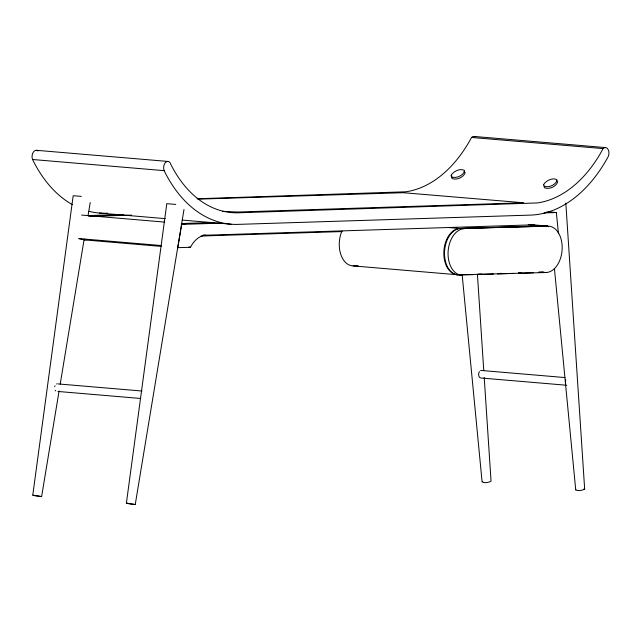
<?xml version="1.0" encoding="UTF-8"?>
<svg xmlns="http://www.w3.org/2000/svg" width="641" height="641" viewBox="0 0 641 641"><rect width="100%" height="100%" fill="white"/><g stroke="black" fill="none" stroke-linecap="round" stroke-linejoin="round"><path stroke-width="0.96" d="M548.279 226.786A23.236 15.16 -85.2 0 0 544.497 225.776L458.892 228.484A23.236 15.16 -85.2 0 0 443.844 252.073A23.236 15.16 -85.2 0 0 457.273 274.765L460.727 274.677M459.357 228.452L448.404 227.523M59.076 390.994L41.625 496.567L34.045 495.589L32.779 495.14L73.178 195.737L81.359 196.378M183.999 209.479L135.243 504.507L129.626 503.93L126.397 503.081L166.796 203.67L175.738 204.431M451.745 176.836L451.945 178.454C456.496 180.498 463.619 177.437 465.174 172.677L464.076 171.451M544.241 186.114L544.441 187.733C548.992 189.776 556.116 186.715 557.67 181.956L556.572 180.73M60.214 384.087L84.179 239.045M88.097 215.36L90.213 202.532M484.219 377.493L491.046 481.143C489.46 482.529 482.064 483.578 482.713 481.599M565.819 203.053L584.664 489.075C582.493 490.445 577.509 491.343 575.89 489.788M32.779 495.14L41.625 496.567M126.397 503.081L135.243 504.507M541.909 272.129L542.414 272.088M197.051 198.774L405.817 191.787A136.309 88.915 -85.2 0 0 471.536 137.454A5.945 3.878 -85.2 0 1 475.157 136.829M198.149 199.135L403.301 192.709L523.673 202.788L237.627 212.027L222.523 211.338M107.608 213.189L105.605 213.253A147.71 96.358 -85.2 0 1 89.035 211.33M87.801 215.584L122.792 214.471M92.392 216.321L131.381 215.088M181.419 223.517L214.406 222.475M220.993 223.148L181.699 224.39L177.797 247.674L190.473 247.274A29.045 18.95 -85.2 0 1 206.09 235.199L532.158 224.863A26.129 17.043 -85.2 0 1 534.931 225.127M544.065 212.908L556.364 212.516L558.463 233.685M84.179 239.742L87.176 239.646M201.138 236.032L342.078 231.569M460.534 228.492L547.751 226.137A23.236 15.16 -85.2 0 1 562.157 248.844A23.236 15.16 -85.2 0 1 546.132 272.513L458.916 274.861A23.236 15.16 -85.2 0 1 444.509 252.161A23.236 15.16 -85.2 0 1 460.534 228.492L547.751 226.137M341.893 231.121A23.236 15.16 -85.2 0 0 352.702 265.903L358.151 265.751M477.665 274.14L481.647 274.011M497.584 273.507L501.574 273.387M518.505 272.85L521.494 272.754M538.432 272.217L541.421 272.121M458.916 274.861L473.475 274.66M538.953 272.329L542.574 272.209A23.236 15.16 -85.2 0 0 543.552 272.129M477.473 274.532L493.466 274.028M497.472 273.899L513.465 273.395M518.465 273.234L533.464 272.762M473.955 136.429L605.529 147.582M471.536 137.454L603.109 148.6A5.945 3.878 -85.2 0 1 607.932 149.201A5.945 3.878 -85.2 0 1 608.229 156.58A147.71 96.358 -85.2 0 1 531.253 215.08L237.178 224.406A147.71 96.358 -85.2 0 1 164.12 170.65L32.547 159.505A5.945 3.878 -85.2 0 1 33.268 152.229A5.945 3.878 -85.2 0 1 38.035 150.996M36.385 150.298L167.958 161.444M548.776 211.875L556.364 212.516M546.412 212.059L553.055 212.62M531.085 224.67L544.033 225.768M530.259 224.703L532.158 224.863M528.32 224.654L531.165 224.895M120.788 214.535L123.633 214.783M99.451 213.06L165.242 218.637M182.18 220.071L231.024 224.206M81.607 215.064L164.673 222.106M88.546 216.113L91.391 216.354M181.219 223.965L185.009 224.286M203.245 234.959L206.09 235.199M542.574 272.209L546.132 272.513M188.574 247.114L190.473 247.274M78.498 238.54L161.556 245.575M161.107 246.384L84.973 239.934L79.372 238.821M353.167 265.911L457.738 274.773M565.025 377.565L481.231 370.458A3.774 2.46 -85.2 0 0 480.59 370.61M480.966 377.998L566.756 385.265M58.203 383.927L141.998 391.026M57.938 391.459L140.732 398.478M521.558 202.436L522.183 202.492M584.063 488.714L584.664 489.075M554.441 268.739L575.738 490.02M462.161 274.765L482.12 482.088M477.457 274.845L483.763 370.522M480.333 377.886A3.774 2.46 -85.2 0 1 479.444 371.62M565.683 383.534A3.774 2.46 -85.2 0 1 565.811 379.768M72.337 204.607A147.71 96.358 -85.2 0 1 32.547 159.505M603.109 148.6A136.309 88.915 -85.2 0 1 537.382 202.941L237.611 212.812A136.309 88.915 -85.2 0 1 169.817 162.333A5.945 3.878 -85.2 0 0 164.929 163.239A5.945 3.878 -85.2 0 0 164.12 170.65M55.719 390.914A3.774 2.46 -85.2 0 1 55.23 390.329M54.717 386.707A3.774 2.46 -85.2 0 1 54.998 385.794M56.56 383.991A3.774 2.46 -85.2 0 1 57.201 383.839M462.473 275.165A23.236 15.16 -85.2 0 1 448.075 252.458A23.236 15.16 -85.2 0 1 464.092 228.789M544.193 225.84A23.236 15.16 -85.2 0 1 548.023 226.473M451.176 175.177L451.368 176.804C455.919 178.847 463.05 175.786 464.597 171.027L464.268 170.298C459.773 168.222 453.74 171.243 451.176 175.177M543.672 184.464L543.864 186.082C548.416 188.125 555.547 185.065 557.093 180.305L556.765 179.576C552.27 177.501 546.236 180.522 543.672 184.464"/></g></svg>
